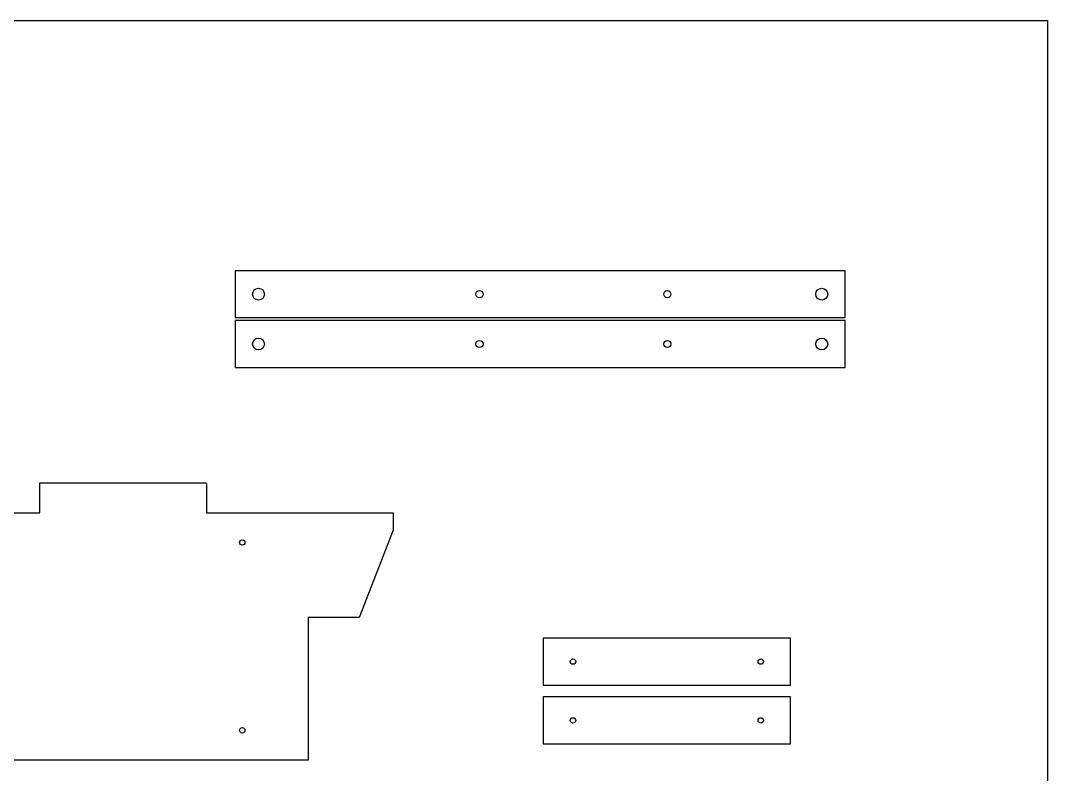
# Model space of a CAD drawing. Header units: inches. Extents: x 208.8 to 289, y 157.6 to 208.1.
# Drawn here: x 271.71 to 288.96, y 187.09 to 199.75 of the extents above; entities that cross this region are included whole.
import ezdxf

# ---------------------------------------------------------------- set-up
doc = ezdxf.new("R2010")
doc.units = ezdxf.units.IN
doc.header["$MEASUREMENT"] = 0

msp = doc.modelspace()

# ---------------------------------------------------------------- linework, layer by layer
at = {"color": 6, "linetype": 'ByBlock'}
msp.add_lwpolyline([(208.793, 199.753), (288.959, 199.753), (288.959, 157.596), (208.793, 157.596)], close=True, dxfattribs=at)
at = {"color": 1}
for points in [[(275.31, 195.551), (275.31, 194.764), (285.56, 194.764), (285.56, 195.551)], [(275.31, 194.714), (275.31, 193.927), (285.56, 193.927), (285.56, 194.714)], [(280.488, 189.379), (280.488, 188.592), (284.643, 188.592), (284.643, 189.379)], [(280.488, 188.391), (280.488, 187.604), (284.643, 187.604), (284.643, 188.391)]]:
    msp.add_lwpolyline(points, close=True, dxfattribs=at)
msp.add_lwpolyline([(274.832, 191.974), (274.832, 191.486), (277.964, 191.486), (277.964, 191.192), (277.393, 189.728), (276.539, 189.728), (276.539, 187.331), (267.816, 187.331), (267.816, 191.486), (272.032, 191.486), (272.032, 191.986), (274.832, 191.986)], dxfattribs=at)
for centre, radius in [((275.704, 195.157), 0.1), ((279.417, 195.157), 0.06), ((282.573, 195.157), 0.06), ((285.167, 195.157), 0.1), ((275.704, 194.32), 0.1), ((279.417, 194.32), 0.06), ((282.573, 194.32), 0.06), ((285.167, 194.32), 0.1), ((275.432, 190.986), 0.045), ((280.988, 188.986), 0.045), ((284.143, 188.986), 0.045), ((280.988, 187.998), 0.045), ((284.143, 187.998), 0.045), ((275.432, 187.831), 0.045)]:
    msp.add_circle(centre, radius, dxfattribs=at)

doc.saveas('drawing.dxf')
